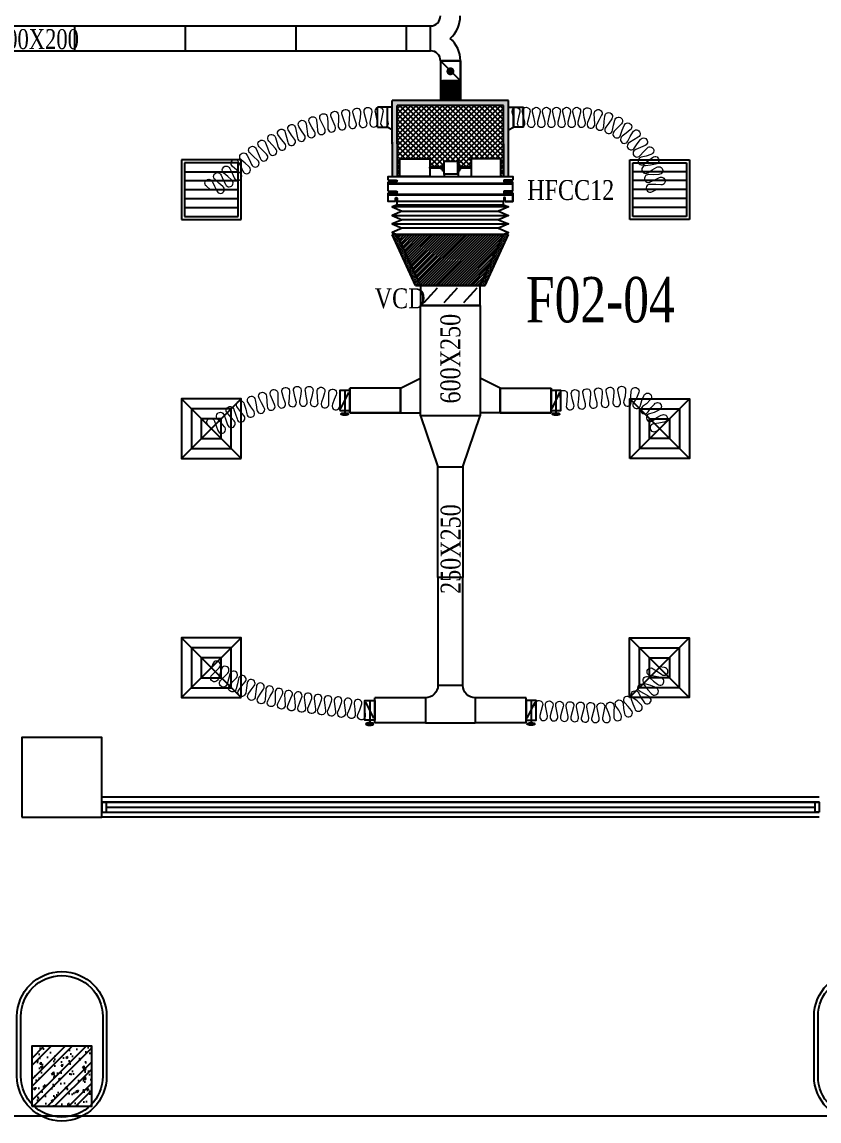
# Model space of a CAD drawing. Header units: metres. Extents: x 352651 to 1421851, y -87441 to -24441.
# Drawn here: x 472578 to 480578, y -76310 to -65277 of the extents above; entities that cross this region are included whole.
import ezdxf
from ezdxf.enums import TextEntityAlignment as Align

# ---------------------------------------------------------------- set-up
doc = ezdxf.new("R2010")
doc.units = ezdxf.units.M
doc.header["$LTSCALE"] = 300
doc.header["$MEASUREMENT"] = 0
for name, color, linetype in [('bat noi mem', 4, 'CONTINUOUS'), ('CUA', 8, 'CONTINUOUS'), ('CUAGIO', 2, 'CONTINUOUS'), ('HATCH', 145, 'CONTINUOUS'), ('KT', 1, 'CONTINUOUS'), ('NOITHAT', 145, 'CONTINUOUS'), ('THAY', 9, 'CONTINUOUS'), ('thayP', 142, 'CONTINUOUS'), ('thiet bi', 11, 'CONTINUOUS'), ('TUONG', 7, 'CONTINUOUS'), ('vach', 6, 'CONTINUOUS')]:
    doc.layers.add(name, color=color, linetype=linetype)
doc.layers.add('noi mem', color=5, linetype='BATTING', lineweight=0)
doc.styles.add('PHU', font='vntimeh.shx', dxfattribs={"width": 0.8})
doc.styles.add('ROMANS', font='romans.shx', dxfattribs={"width": 0.75, "bigfont": 'romancvn.shx'})
doc.linetypes.add('BATTING', pattern='A,0.0001,-0.1,[134,ltypeshp.shx,S=0.1,R=0,X=-0.1,Y=0],-0.2,[134,ltypeshp.shx,S=0.1,R=180,X=0.1,Y=0],-0.1', length=0.4001)
pattern_1 = [(0, (15691.959, 217863.299), (6.25, -12.5), [0, -12.5])]

# ---------------------------------------------------------------- blocks, each defined once
blk = doc.blocks.new('SAD')
at = {"layer": 'CUAGIO', "color": 8}
for p, q in [((-300, -300), (300, 300)), ((300, -300), (-300, 300))]:
    blk.add_line(p, q, dxfattribs=at)
at = {"layer": 'CUAGIO'}
blk.add_lwpolyline([(300, -300), (300, 300), (-300, 300), (-300, -300)], close=True, dxfattribs=at)
at = {"layer": 'CUAGIO', "color": 8}
for points in [[(200, -200), (200, 200), (-200, 200), (-200, -200)], [(100, -100), (100, 100), (-100, 100), (-100, -100)]]:
    blk.add_lwpolyline(points, close=True, dxfattribs=at)
blk = doc.blocks.new('SAG')
at = {"layer": 'CUAGIO'}
for p, q in [((-300, 300), (-300, -300)), ((300, 300), (-300, 300)), ((300, -300), (300, 300)), ((-300, -300), (300, -300))]:
    blk.add_line(p, q, dxfattribs=at)
at = {"layer": 'CUAGIO', "color": 8}
for p, q in [((-270, 270), (-270, -270)), ((270, 270), (-270, 270)), ((-180, -270), (-180, 270)), ((-90, -270), (-90, 270)), ((0, -270), (0, 270)), ((90, -270), (90, 270)), ((180, -270), (180, 270)), ((270, -270), (270, 270)), ((-270, -270), (270, -270))]:
    blk.add_line(p, q, dxfattribs=at)
blk = doc.blocks.new('cot1')
at = {"layer": 'vach'}
blk.add_lwpolyline([(-400, -400), (400, -400), (400, 400), (-400, 400)], close=True, dxfattribs=at)
blk = doc.blocks.new('1-van gio D200')
at = {"layer": 'CUAGIO'}
h = blk.add_hatch(dxfattribs=at)
h.set_pattern_fill('ANSI31', color=256, scale=100, style=0)
edge = h.paths.add_edge_path()
edge.add_ellipse((486127, -58494), major_axis=(-38.1, 0), ratio=0.310482, start_angle=0, end_angle=360, ccw=False)
for p, q in [((486167, -58437), (486087, -58277)), ((486127, -58257), (486127, -58494))]:
    blk.add_line(p, q, dxfattribs=at)
at = {"layer": 'CUAGIO', "const_width": 3}
for points in [[(486127, -58457), (486177, -58457), (486177, -58257), (486077, -58257), (486077, -58457), (486127, -58457)], [(486167, -58437), (486087, -58277)], [(486127, -58257), (486127, -58494)]]:
    blk.add_lwpolyline(points, dxfattribs=at)
at = {"layer": 'CUAGIO'}
blk.add_lwpolyline([(486177, -58457), (486077, -58457), (486077, -58257), (486177, -58257)], close=True, dxfattribs=at)
at = {"layer": 'CUAGIO', "const_width": 5.35}
blk.add_lwpolyline([(486131, -58357, -1), (486123, -58357, -1)], format="xyb", close=True, dxfattribs=at)
at = {"layer": 'CUAGIO', "extrusion": (0, 0, -1)}
blk.add_ellipse((486127, -58494), major_axis=(-38.1, 0), ratio=0.310482, start_param=-1.570796, end_param=4.712389, dxfattribs=at)
blk = doc.blocks.new('bac noi mem')
at = {"layer": 'bat noi mem'}
for p, q in [((493887, -64673), (493867, -64693)), ((494067, -64693), (493867, -64693)), ((493867, -64693), (493887, -64713)), ((493887, -64713), (493867, -64733)), ((494067, -64733), (493867, -64733)), ((493867, -64733), (493887, -64753)), ((493887, -64753), (493867, -64773)), ((494047, -64673), (493887, -64673)), ((494047, -64713), (493887, -64713)), ((494047, -64753), (493887, -64753)), ((494047, -64673), (494067, -64693)), ((494067, -64693), (494047, -64713)), ((494047, -64713), (494067, -64733)), ((494067, -64733), (494047, -64753)), ((494047, -64753), (494067, -64773)), ((494067, -64773), (493867, -64773)), ((493867, -64773), (493887, -64793)), ((493887, -64793), (493867, -64813)), ((494067, -64813), (493867, -64813)), ((493867, -64813), (493887, -64833)), ((493887, -64833), (493867, -64853)), ((494067, -64853), (493867, -64853)), ((493867, -64853), (493887, -64873)), ((494047, -64793), (493887, -64793)), ((494047, -64833), (493887, -64833)), ((494067, -64773), (494047, -64793)), ((494047, -64793), (494067, -64813)), ((494067, -64813), (494047, -64833)), ((494047, -64833), (494067, -64853)), ((494067, -64853), (494047, -64873)), ((494047, -64873), (493887, -64873))]:
    blk.add_line(p, q, dxfattribs=at)

msp = doc.modelspace()

# ---------------------------------------------------------------- hatches: boundary and pattern name
at = {"layer": 'CUAGIO'}
h = msp.add_hatch(dxfattribs=at)
h.set_pattern_fill('DOTS', color=2, scale=200, style=0)
h.set_pattern_definition([(0, (-74215.349, -123551.812), (6.25, -12.5), [0, -12.5])])
h.paths.add_polyline_path([(477461.9, -66826.3), (477411.9, -66826.3), (477411.9, -66116.3), (476344.9, -66116.3), (476344.9, -66499), (476344.9, -66826.3), (476294.9, -66826.3), (476294.9, -66484), (476294.9, -66066.3), (477461.9, -66066.3)])
at = {"layer": 'CUAGIO', "ltscale": 1.5}
h = msp.add_hatch(dxfattribs=at)
h.set_pattern_fill('ANSI37', color=9, scale=300, angle=180, style=0)
h.set_pattern_definition([(225, (944256.85, -112975.967), (26.5165043, -26.5165043), []), (315, (944256.85, -112975.967), (26.5165043, 26.5165043), [])])
h.paths.add_polyline_path([(476344.9, -66116.3), (476344.9, -66826.3), (476371, -66826.3), (476371, -66651.3), (476671, -66651.3), (476671, -66734.3), (476776.2, -66734.3), (476776.2, -66718.6), (476786.8, -66718.6), (476786.8, -66702.8), (476796.7, -66702.8), (476796.7, -66677.9, -1), (476803.1, -66675.8), (476939.3, -66675.8, -1), (476945.8, -66677.9), (476945.8, -66702.8), (476955.7, -66702.8), (476955.7, -66718.6), (476966.2, -66718.6), (476966.2, -66734.3), (477085.9, -66734.3), (477085.9, -66651.3), (477385.9, -66651.3), (477385.9, -66826.3), (477411.9, -66826.3), (477411.9, -66484), (477411.9, -66116.3)])
at = {"layer": 'CUAGIO'}
h = msp.add_hatch(dxfattribs=at)
h.set_pattern_fill('DOTS', color=256, scale=200, style=0)
h.set_pattern_definition(pattern_1)
h.paths.add_polyline_path([(476344.9, -67411.8), (476294.9, -67411.8), (476528.4, -67921.8), (476578.4, -67921.8)])
h = msp.add_hatch(dxfattribs=at)
h.set_pattern_fill('ANSI31', color=256, scale=150, style=0)
h.set_pattern_definition([(45, (-178200, 733.15), (-13.25825215, 13.25825215), [])])
h.paths.add_polyline_path([(477411.9, -67411.8), (476878.4, -67411.8), (476878.4, -67726.4), (477267.9, -67726.4)])
h.paths.add_polyline_path([(476878.4, -67411.8), (476344.9, -67411.8), (476489, -67726.4), (476878.4, -67726.4)])
h.paths.add_polyline_path([(476878.4, -67726.4), (476489, -67726.4), (476578.4, -67921.8), (476878.4, -67921.8)])
h.paths.add_polyline_path([(477267.9, -67726.4), (476878.4, -67726.4), (476878.4, -67921.8), (477178.4, -67921.8)])
h = msp.add_hatch(dxfattribs=at)
h.set_pattern_fill('DOTS', color=256, scale=200, style=0)
h.set_pattern_definition(pattern_1)
h.paths.add_polyline_path([(477178.4, -67921.8), (477228.4, -67921.8), (477461.9, -67411.8), (477411.9, -67411.8)])
at = {"layer": 'NOITHAT', "linetype": 'Continuous'}
h = msp.add_hatch(dxfattribs=at)
h.set_pattern_fill('ANSI32,_O', color=256, scale=400)
h.set_pattern_definition([(45, (103081.04, -388850.56), (-106.066017, 106.066017), []), (45, (103151.75, -388850.56), (-106.066017, 106.066017), [])])
h.paths.add_polyline_path([(472978.4, -75959.6), (472978.4, -75559.6), (472678.4, -75559.6), (472678.4, -75959.6)])
h.paths.add_polyline_path([(473278.4, -75959.6), (473278.4, -75559.6), (472978.4, -75559.6), (472978.4, -75959.6)])
h.paths.add_polyline_path([(472978.4, -75959.6), (472978.4, -76159.6), (473278.4, -76159.6), (473278.4, -75959.6)])
h.paths.add_polyline_path([(472978.4, -76159.6), (472978.4, -75959.6), (472678.4, -75959.6), (472678.4, -76159.6)])
h = msp.add_hatch(dxfattribs=at)
h.set_pattern_fill('AR-CONC,_O', color=256, scale=30)
h.set_pattern_definition([(50, (103081.04, -388850.56), (215.178055, -18.82564), [22.5, -247.5]), (355, (103081.04, -388850.56), (-41.6254, 225.65764), [18, -198]), (100.4514, (103098.97, -388852.12), (173.552815, 206.83186), [19.12206, -210.34263]), (46.1842, (103081.04, -388790.56), (320.17231, -49.6557), [33.75, -371.25]), (96.6356, (103107.72, -388794.7), (280.39881, 292.23536), [28.68309, -315.5139]), (351.1842, (103081.04, -388790.56), (280.39858, 292.23558), [27, -297]), (21, (103111.04, -388805.56), (179.072116, -120.78567), [22.5, -247.5]), (326, (103111.04, -388805.56), (72.9946, 217.54501), [18, -198]), (71.4514, (103125.96, -388815.62), (252.06679, 96.75915), [19.12206, -210.34263]), (37.5, (103081.04, -388850.556), (3.647957, 99.868156), [0, -195.6, 0, -201, 0, -198.75]), (7.5, (103081.04, -388850.56), (78.920861, 118.323514), [0, -114.6, 0, -191.1, 0, -75.75]), (327.5, (103014.14, -388850.556), (160.146731, -6.766462), [0, -75, 0, -234, 0, -310.5]), (317.5, (102984.14, -388850.56), (174.95585, 30.031495), [0, -97.5, 0, -155.4, 0, -220.5])])
h.paths.add_polyline_path([(472978.4, -75959.6), (472978.4, -75559.6), (472678.4, -75559.6), (472678.4, -75959.6)])
h.paths.add_polyline_path([(473278.4, -75959.6), (473278.4, -75559.6), (472978.4, -75559.6), (472978.4, -75959.6)])
h.paths.add_polyline_path([(472978.4, -75959.6), (472978.4, -76159.6), (473278.4, -76159.6), (473278.4, -75959.6)])
h.paths.add_polyline_path([(472978.4, -76159.6), (472978.4, -75959.6), (472678.4, -75959.6), (472678.4, -76159.6)])

# ---------------------------------------------------------------- linework, layer by layer
at = {"layer": 'bat noi mem'}
for p, q in [((477461.9, -67133.3), (476294.9, -67133.3)), ((476394.9, -67176.1), (477361.9, -67176.1)), ((476294.9, -67219), (477461.9, -67219)), ((477361.9, -67261.8), (476394.9, -67261.8)), ((476294.9, -67304.7), (477461.9, -67304.7)), ((477361.9, -67347.5), (476394.9, -67347.5)), ((476344.9, -67411.8), (477411.9, -67411.8)), ((477411.9, -67411.8), (476344.9, -67411.8))]:
    msp.add_line(p, q, dxfattribs=at)
for points in [[(476344.9, -67111.8), (476294.9, -67133.3), (476394.9, -67176.1), (476294.9, -67219), (476394.9, -67261.8), (476294.9, -67304.7), (476394.9, -67347.5), (476294.9, -67390.4), (476344.9, -67411.8)], [(477411.9, -67111.8), (477461.9, -67133.3), (477361.9, -67176.1), (477461.9, -67219), (477361.9, -67261.8), (477461.9, -67304.7), (477361.9, -67347.5), (477461.9, -67390.4), (477411.9, -67411.8)]]:
    msp.add_lwpolyline(points, dxfattribs=at)
at = {"layer": 'CUA', "linetype": 'Continuous'}
for p, q in [((480578.4, -73109.6), (473428.4, -73109.6)), ((473428.4, -73109.6), (480578.4, -73109.6)), ((473428.4, -73159.6), (480538.4, -73159.6)), ((473428.4, -73209.6), (480578.4, -73209.6))]:
    msp.add_line(p, q, dxfattribs=at)
for points in [[(473378.4, -73209.6), (473428.4, -73209.6), (473428.4, -73109.6), (473378.4, -73109.6)], [(473378.4, -73109.6), (473378.4, -73109.6), (473428.4, -73109.6), (473428.4, -73109.6)], [(480578.4, -73209.6), (480538.4, -73209.6), (480538.4, -73109.6), (480578.4, -73109.6)]]:
    msp.add_lwpolyline(points, close=True, dxfattribs=at)
at = {"layer": 'CUAGIO'}
for p, q in [((471996.1, -65316.4), (476678.4, -65316.4)), ((473106.1, -65316.4), (473106.1, -65566.4)), ((474216.1, -65316.4), (474216.1, -65566.4)), ((475326.1, -65316.4), (475326.1, -65566.4)), ((476436.1, -65316.4), (476436.1, -65566.4)), ((476678.7, -65566.4), (476678.7, -65316.4)), ((471996.1, -65566.4), (476678.7, -65566.4)), ((476978.7, -65666.4), (476778.7, -65666.4)), ((476978.7, -65866.3), (476778.7, -65666.4)), ((476778.7, -65666.4), (476978.7, -65666.4)), ((476978.7, -65666.4), (476778.7, -65666.4)), ((476778.7, -65666.4), (476978.7, -65666.4)), ((476778.7, -65666.4), (476978.4, -65666.4)), ((476778.7, -65666.4), (476778.7, -66066.3)), ((476978.4, -66066.3), (476978.4, -65663)), ((476978.4, -65666.4), (476978.4, -66066.3)), ((476778.7, -65866.3), (476978.7, -65866.3)), ((476294.9, -66499), (476294.9, -66066.3)), ((476145.2, -66333.4), (476145.2, -66133.4)), ((476244.9, -66133.4), (476145.2, -66133.4)), ((476244.9, -66133.4), (476244.9, -66333.4)), ((476244.9, -66133.4), (476244.9, -66333.4)), ((476244.9, -66133.4), (476244.9, -66333.4)), ((476344.9, -66499), (476344.9, -66116.3)), ((477411.9, -66499), (477411.9, -66118.1)), ((477511.9, -66333.4), (477511.9, -66133.4)), ((477511.9, -66133.4), (477511.9, -66333.4)), ((477511.9, -66133.4), (477511.9, -66333.4)), ((477511.9, -66133.4), (477611.6, -66133.4)), ((477611.6, -66333.4), (477611.6, -66133.4)), ((476294.9, -66484), (476294.9, -66826.3)), ((476344.9, -66484), (476344.9, -66826.3)), ((477411.9, -66499), (477411.9, -66826.3)), ((477461.9, -67411.8), (476294.9, -67411.8)), ((476528.4, -67921.8), (476294.9, -67411.8)), ((476294.9, -67411.8), (477461.9, -67411.8)), ((476344.9, -67411.8), (477411.9, -67411.8)), ((477411.9, -67411.8), (476344.9, -67411.8)), ((476578.4, -67921.8), (476344.9, -67411.8)), ((477178.4, -67921.8), (477411.9, -67411.8)), ((477228.4, -67921.8), (477461.9, -67411.8)), ((476578.4, -67921.8), (476528.4, -67921.8)), ((476528.4, -67921.8), (477228.4, -67921.8)), ((476578.4, -67921.8), (476528.4, -67921.8)), ((476745.4, -67947.5), (476611.5, -68096.1)), ((476945.4, -67947.5), (476811.5, -68096.1)), ((477145.4, -67947.5), (477011.5, -68096.1)), ((477178.4, -67921.8), (477228.4, -67921.8)), ((477178.4, -67921.8), (477228.4, -67921.8)), ((477178.4, -68121.8), (476578.4, -68121.8)), ((476378.4, -68951.9), (475868.4, -68951.9)), ((475868.4, -68951.9), (475868.4, -69201.9)), ((475868.4, -69201.9), (475868.4, -68951.9)), ((476378.4, -68951.9), (476578.4, -68851.9)), ((476378.4, -69201.9), (476378.4, -68951.9)), ((476378.4, -69201.9), (476378.4, -68951.9)), ((476378.4, -68951.9), (476378.4, -69201.9)), ((476378.4, -68951.9), (476378.4, -69201.9)), ((477378.4, -68951.9), (477178.4, -68851.9)), ((477378.4, -69201.9), (477378.4, -68951.9)), ((477378.4, -69201.9), (477378.4, -68951.9)), ((477378.4, -68951.9), (477378.4, -69201.9)), ((477378.4, -68951.9), (477888.4, -68951.9)), ((477378.4, -68951.9), (477378.4, -69201.9)), ((477888.4, -68951.9), (477888.4, -69201.9)), ((477888.4, -69201.9), (477888.4, -68951.9)), ((475868.4, -69201.9), (476578.4, -69201.9)), ((476378.4, -69201.9), (475868.4, -69201.9)), ((477888.4, -69201.9), (477178.4, -69201.9)), ((477378.4, -69201.9), (477888.4, -69201.9)), ((476753.4, -70851.8), (476753.4, -69741.8)), ((477003.4, -69741.8), (477003.4, -70851.8)), ((477003.4, -70851.8), (476753.4, -70851.8)), ((476118.4, -72311.8), (476118.4, -72061.8)), ((477638.4, -72311.8), (477638.4, -72061.8))]:
    msp.add_line(p, q, dxfattribs=at)
at = {"layer": 'CUAGIO', "color": 2}
for p, q in [((476978.7, -65666.4), (476778.7, -65666.4)), ((477461.9, -66066.3), (476294.9, -66066.3)), ((477461.9, -66826.3), (477461.9, -66066.3)), ((477411.9, -66116.3), (476344.9, -66116.3)), ((477411.9, -66826.3), (477411.9, -66116.3)), ((476578.4, -69231.8), (476578.4, -68121.8)), ((477178.4, -68121.8), (477178.4, -69231.8)), ((477178.4, -69231.8), (476578.4, -69231.8)), ((476578.4, -69231.8), (476753.4, -69741.8)), ((477003.4, -69741.8), (477178.4, -69231.8)), ((476753.4, -69741.8), (477003.4, -69741.8)), ((477003.4, -71936.8), (476753.4, -71936.8)), ((476628.4, -72061.8), (476628.4, -72311.8)), ((477128.4, -72061.8), (477128.4, -72311.8))]:
    msp.add_line(p, q, dxfattribs=at)
at = {"layer": 'CUAGIO', "ltscale": 1.5}
msp.add_line((476628.4, -72311.8), (477128.4, -72311.8), dxfattribs=at)
at = {"layer": 'CUAGIO'}
for points, const_width in [([(476898.7, -65771.9, 1), (476858.7, -65771.9, 1)], 40), ([(476673.4, -68021.8, -1), (476683.4, -68021.8, -1)], 10), ([(476873.4, -68021.8, -1), (476883.4, -68021.8, -1)], 10), ([(477073.4, -68021.8, -1), (477083.4, -68021.8, -1)], 10)]:
    msp.add_lwpolyline(points, format="xyb", close=True, dxfattribs=dict(at, const_width=const_width))
for points in [[(476294.9, -66133.4), (476244.9, -66133.4)], [(477461.9, -66133.4), (477511.9, -66133.4)], [(476145.2, -66333.4), (476244.9, -66333.4)], [(476294.9, -66358.6), (476244.9, -66333.4)], [(477461.9, -66358.6), (477511.9, -66333.4)], [(477611.6, -66333.4), (477511.9, -66333.4)]]:
    msp.add_lwpolyline(points, dxfattribs=at)
msp.add_lwpolyline([(476578.4, -68121.8), (477178.4, -68121.8), (477178.4, -67921.8), (476578.4, -67921.8)], close=True, dxfattribs=at)
at = {"layer": 'CUAGIO', "color": 2}
msp.add_lwpolyline([(477638.4, -72061.8), (477128.4, -72061.8, -0.4142136), (477003.4, -71936.8), (477003.4, -70851.8), (476753.4, -70851.8), (476753.4, -71936.8, -0.4142136), (476628.4, -72061.8), (476118.4, -72061.8)], format="xyb", dxfattribs=at)
for points in [[(476628.4, -72311.8), (476118.4, -72311.8)], [(477638.4, -72311.8), (477128.4, -72311.8)]]:
    msp.add_lwpolyline(points, dxfattribs=at)
at = {"layer": 'CUAGIO'}
for centre, radius, start, end in [((476678.4, -65216.4), 100, 270, 0), ((476678.4, -65216.4), 299.7, 311.38508, 0), ((476678.7, -65666.4), 299.7, 0, 48.68459), ((476678.7, -65666.4), 100, 0, 90)]:
    msp.add_arc(centre, radius, start, end, dxfattribs=at)
at = {"layer": 'HATCH'}
for points in [[(472568.4, -75259.6, -1), (473388.4, -75259.6), (473388.4, -75859.6, -1), (472568.4, -75859.6)], [(480568.4, -75259.6, -1), (481388.4, -75259.6), (481388.4, -75859.6, -1), (480568.4, -75859.6)]]:
    msp.add_lwpolyline(points, format="xyb", close=True, dxfattribs=at)
at = {"layer": 'noi mem', "ltscale": 1.5}
for points in [[(474468.4, -66959.6), (474430.2, -66925.8, -1.3333333), (474490, -66880.6), (474512.1, -66926.5), (474534.2, -66972.5, 1.3333333), (474594, -66927.3), (474555.8, -66893.5), (474517.5, -66859.7, -1.3333333), (474577.4, -66814.5), (474599.4, -66860.5), (474621.5, -66906.5, 1.3333333), (474681.3, -66861.2), (474643.1, -66827.5), (474604.9, -66793.7, -1.3333333), (474664.7, -66748.4), (474686.8, -66794.4), (474708.9, -66840.4, 1.3333333), (474768.7, -66795.2), (474730.4, -66761.4), (474692.2, -66727.6, -1.3333333), (474752, -66682.4), (474774.1, -66728.4), (474796.2, -66774.4, 1.3333333), (474856, -66729.1), (474817.8, -66695.3), (474779.6, -66661.6, -1.3333333), (474839.4, -66616.3), (474861.5, -66662.3), (474883.1, -66708.4, 1.3333333), (474943.3, -66663.6), (474905.4, -66629.6), (474868.2, -66594.5, -1.3333333), (474929.5, -66551.3), (474950.2, -66598.1), (474969.3, -66645.2, 1.3333333), (475031.8, -66603.6), (474995.7, -66567.8), (474960.4, -66530.7, -1.3333333), (475023.9, -66490.7), (475042.1, -66538.6), (475058.8, -66586.6, 1.3333333), (475123.3, -66548.4), (475089.2, -66510.7), (475055.9, -66471.8, -1.3333333), (475121.4, -66435.3), (475137, -66484), (475151.1, -66532.8, 1.3333333), (475217.6, -66498), (475185.5, -66458.6), (475154.3, -66418, -1.3333333), (475221.6, -66385), (475234.6, -66434.5), (475246.2, -66484, 1.3333333), (475314.4, -66452.7), (475284.4, -66411.6), (475255.4, -66369.5, -1.3333333), (475324.3, -66340), (475334.7, -66390.1), (475343.7, -66440.2, 1.3333333), (475413.4, -66412.5), (475385.6, -66369.9), (475358.8, -66326.3, -1.3333333), (475429.3, -66300.5), (475437, -66351.1), (475443.4, -66401.5, 1.3333333), (475514.4, -66377.5), (475488.9, -66333.6), (475464.5, -66288.6, -1.3333333), (475536.1, -66266.5), (475541.2, -66317.4), (475544.9, -66368.1, 1.3333333), (475617.1, -66347.9), (475594, -66302.7), (475571.9, -66256.5, -1.3333333), (475644.6, -66238.2), (475647.1, -66289.3), (475648.1, -66340.1, 1.3333333), (475721.3, -66323.7), (475700.5, -66277.3), (475680.9, -66230.1, -1.3333333), (475754.5, -66215.6), (475754.2, -66266.8), (475752.6, -66317.6, 1.3333333), (475826.5, -66305), (475808.2, -66257.6), (475791.1, -66209.4, -1.3333333), (475865.3, -66198.8), (475862.4, -66249.9), (475858.1, -66300.5, 1.3333333), (475932.6, -66291.9), (475916.8, -66243.6), (475902.2, -66194.5, -1.3333333), (475976.9, -66187.8), (475971.3, -66238.7), (475964.4, -66289, 1.3333333), (476039.2, -66284.3), (476026, -66235.2), (476014, -66185.5, -1.3333333), (476088.9, -66182.7), (476080.7, -66233.2), (476071.1, -66283.1, 1.3333333), (476146.1, -66282.3), (476135.4, -66232.6), (476125.6, -66182.6, -1.3333333), (476200.6, -66183), (476190.2, -66233), (476179.7, -66282.9, 1.3333333), (476254.7, -66283.4), (476244.9, -66233.4)], [(477511.9, -66233.4), (477499.8, -66183.4, -1.3333333), (477574.8, -66183.4), (477562.7, -66233.4), (477550.6, -66283.4, 1.3333333), (477625.6, -66283.4), (477613.5, -66233.4), (477601.4, -66183.4, -1.3333333), (477676.4, -66183.4), (477664.2, -66233.4), (477652.1, -66283.4, 1.3333333), (477727.1, -66283.4), (477715, -66233.4), (477702.9, -66183.4, -1.3333333), (477777.9, -66183.4), (477765.8, -66233.4), (477753.7, -66283.4, 1.3333333), (477828.7, -66283.4), (477816.6, -66233.4), (477804.4, -66183.4, -1.3333333), (477879.4, -66183.4), (477867.3, -66233.4), (477855.2, -66283.4, 1.3333333), (477930.2, -66283.4), (477918.1, -66233.4), (477906, -66183.4, -1.3333333), (477981, -66183.4), (477968.9, -66233.4), (477956.8, -66283.4, 1.3333333), (478031.8, -66283.4), (478019.6, -66233.4), (478007.5, -66183.4, -1.3333333), (478082.5, -66183.4), (478070.4, -66233.4), (478058.3, -66283.4, 1.3333333), (478133.3, -66283.4), (478121.2, -66233.4), (478109.1, -66183.4, -1.3333333), (478184.1, -66183.4), (478172, -66233.4), (478158.3, -66282.6, 1.3333333), (478233.2, -66284.9), (478222.7, -66235), (478215.5, -66183.6, -1.3333333), (478290.2, -66190.9), (478273.2, -66239.9), (478253.2, -66286.9, 1.3333333), (478327.2, -66299.1), (478323.3, -66248.2), (478323, -66196.3, -1.3333333), (478396, -66213.4), (478372.7, -66259.7), (478346.7, -66303.6, 1.3333333), (478418.5, -66325.5), (478421.3, -66274.5), (478427.8, -66223, -1.3333333), (478498, -66249.6), (478468.8, -66292.4), (478437.2, -66332.5, 1.3333333), (478505.5, -66363.6), (478515, -66313.5), (478528.2, -66263.3, -1.3333333), (478594.3, -66298.8), (478559.7, -66337.5), (478523.1, -66373.1, 1.3333333), (478586.7, -66412.9), (478602.8, -66364.4), (478622.4, -66316.4, -1.3333333), (478683.2, -66360.3), (478643.9, -66394.1), (478603, -66424.6, 1.3333333), (478660.8, -66472.4), (478683, -66426.5), (478708.9, -66381.5, -1.3333333), (478763.4, -66433), (478720, -66461.3), (478675.4, -66486.2, 1.3333333), (478726.4, -66541.1), (478754.5, -66498.5), (478786, -66457.3, -1.3333333), (478833.3, -66515.5), (478786.5, -66537.9), (478739, -66556.7, 1.3333333), (478782.4, -66617.9), (478815.8, -66579.3), (478852.5, -66542.6, -1.3333333), (478891.7, -66606.6), (478842.4, -66622.6), (478792.9, -66635, 1.3333333), (478827.8, -66701.3), (478866, -66667.5), (478907.2, -66636, -1.3333333), (478937.7, -66704.5), (478886.7, -66713.9), (478835.9, -66719.7, 1.3333333), (478861.8, -66790), (478904.2, -66761.5), (478949.1, -66735.7, -1.3333333), (478970.3, -66807.6), (478918.5, -66810.2), (478867.5, -66809.3, 1.3333333), (478883.9, -66882.5), (478929.7, -66859.8), (478976.6, -66838.6, -1.3333333), (478990.4, -66912.3), (478939, -66909.7), (478887.7, -66907, 1.3333333), (478901.5, -66980.7), (478948.4, -66959.6)], [(474478.4, -69359.6), (474445, -69321.3, -1.3333333), (474509.3, -69282.8), (474527.2, -69330.4), (474545.1, -69377.9, 1.3333333), (474609.5, -69339.4), (474576, -69301.1), (474542.5, -69262.9, -1.3333333), (474606.8, -69224.4), (474624.8, -69271.9), (474642.7, -69319.5, 1.3333333), (474707, -69280.9), (474673.5, -69242.7), (474640.3, -69204, -1.3333333), (474704.9, -69166), (474722.6, -69213.9), (474738.1, -69262, 1.3333333), (474804.2, -69226.5), (474772.6, -69187), (474742.5, -69145.7, -1.3333333), (474810, -69113), (474823.8, -69162.2), (474835.3, -69211.3, 1.3333333), (474904.1, -69181.3), (474875.9, -69139.4), (474849.2, -69095.8, -1.3333333), (474919.1, -69068.6), (474928.9, -69118.8), (474936.4, -69168.8, 1.3333333), (475007.3, -69144.4), (474982.6, -69100.3), (474959.6, -69054.7, -1.3333333), (475031.5, -69033.3), (475037.1, -69084.1), (475040.6, -69134.5, 1.3333333), (475113.3, -69116), (475092.2, -69070.1), (475072.9, -69022.8, -1.3333333), (475146.3, -69007.3), (475147.8, -69058.3), (475147.2, -69108.9, 1.3333333), (475221.1, -69096.3), (475203.9, -69048.8), (475188.5, -69000.1, -1.3333333), (475262.9, -68990.6), (475260.3, -69041.6), (475255.5, -69092, 1.3333333), (475330.3, -69085.5), (475316.9, -69036.7), (475305.6, -68986.9, -1.3333333), (475380.5, -68983.5), (475373.7, -69034.1), (475364.9, -69083.9, 1.3333333), (475439.9, -69083.5), (475430.6, -69033.9), (475423.3, -68983.3, -1.3333333), (475498.3, -68985.9), (475487.4, -69035.9), (475474.6, -69084.8, 1.3333333), (475549.3, -69090.5), (475544.1, -69040.2), (475540.9, -68989.2, -1.3333333), (475615.4, -68998), (475600.5, -69046.9), (475583.8, -69094.5, 1.3333333), (475657.9, -69106.3), (475656.7, -69055.8), (475657.1, -69004.9, -1.3333333), (475730.8, -69018.8), (475712.6, -69066.3), (475694.3, -69113.8, 1.3333333), (475768, -69127.8), (475768.4, -69076.9)], [(477988.4, -69076.9), (477976.7, -69027.6, -1.3333333), (478051.5, -69022.4), (478046.8, -69072.8), (478042.2, -69123.3, 1.3333333), (478117, -69118), (478105.3, -69068.7), (478093.6, -69019.4, -1.3333333), (478168.4, -69014.2), (478163.7, -69064.6), (478159, -69115.1, 1.3333333), (478233.8, -69109.8), (478222.1, -69060.5), (478210.4, -69011.2, -1.3333333), (478285.2, -69006), (478280.5, -69056.4), (478275.8, -69106.9, 1.3333333), (478350.7, -69101.6), (478339, -69052.3), (478327.3, -69003, -1.3333333), (478402.1, -68997.8), (478397.4, -69048.2), (478392.7, -69098.7, 1.3333333), (478467.5, -69093.4), (478455.8, -69044.1), (478444.1, -68994.8, -1.3333333), (478518.9, -68989.6), (478514.2, -69040), (478509.5, -69090.5, 1.3333333), (478584.4, -69085.2), (478572.7, -69035.9), (478561.5, -68986.1, -1.3333333), (478636.4, -68981.8), (478631.1, -69032.5), (478619, -69080.4, 1.3333333), (478693.7, -69086.4), (478689.4, -69037.2), (478694.2, -68985.5, -1.3333333), (478766.8, -69004.2), (478746.1, -69051.8), (478718.5, -69092.8, 1.3333333), (478786.9, -69123.6), (478799.4, -69075.8), (478821.3, -69028.7, -1.3333333), (478883.4, -69070.8), (478847.9, -69108.6), (478808.1, -69138, 1.3333333), (478862.1, -69190), (478890, -69149.2), (478926.4, -69112.2, -1.3333333), (478970.8, -69172.7), (478924.6, -69196.3), (478877.3, -69210.6, 1.3333333), (478910.6, -69277.8), (478950.6, -69248.7), (478995.4, -69224.6, -1.3333333), (479019.9, -69295.4), (478969.7, -69304.1), (478919.7, -69312.3, 1.3333333), (478943.7, -69383.3), (478988.4, -69359.6)], [(476018.4, -72186.8), (476024.3, -72238, -1.3333333), (475949.9, -72228.5), (475968.4, -72180.4), (475986.9, -72132.4, 1.3333333), (475912.5, -72122.9), (475918.3, -72174.1), (475924.1, -72225.2, -1.3333333), (475849.7, -72215.7), (475868.2, -72167.7), (475886.7, -72119.6, 1.3333333), (475812.3, -72110.1), (475818.2, -72161.3), (475824, -72212.4, -1.3333333), (475749.6, -72202.9), (475768.1, -72154.9), (475786.6, -72106.8, 1.3333333), (475712.2, -72097.4), (475718, -72148.5), (475723.9, -72199.7, -1.3333333), (475649.5, -72190.2), (475668, -72142.1), (475686.4, -72094.1, 1.3333333), (475612.1, -72084.6), (475617.9, -72135.7), (475623.7, -72186.9, -1.3333333), (475549.3, -72177.4), (475567.8, -72129.3), (475586.3, -72081.3, 1.3333333), (475511.9, -72071.8), (475517.8, -72122.9), (475523.6, -72174.1, -1.3333333), (475449.2, -72164.6), (475467.7, -72116.6), (475486.2, -72068.5, 1.3333333), (475411.8, -72059), (475417.6, -72110.2), (475423.5, -72161.3, -1.3333333), (475349.1, -72151.8), (475367.6, -72103.8), (475386.2, -72055.9, 1.3333333), (475311.9, -72046.1), (475317.5, -72097.2), (475321.9, -72148.6, -1.3333333), (475247.8, -72137.1), (475267.6, -72089.4), (475288.6, -72042.6, 1.3333333), (475214.9, -72029.1), (475218, -72080.4), (475219.7, -72132, -1.3333333), (475146.3, -72116.6), (475168.6, -72070), (475192, -72024.4, 1.3333333), (475119, -72007.1), (475119.5, -72058.4), (475118.5, -72110, -1.3333333), (475046, -72090.9), (475070.7, -72045.5), (475096.4, -72001.1, 1.3333333), (475024.4, -71980.1), (475022.2, -72031.4), (475018.6, -72082.9, -1.3333333), (474947.2, -72060), (474974.2, -72016), (475002.2, -71973, 1.3333333), (474931.4, -71948.2), (474926.5, -71999.3), (474920.2, -72050.6, -1.3333333), (474850.1, -72024), (474879.3, -71981.4), (474909.5, -71940, 1.3333333), (474840.1, -71911.6), (474832.6, -71962.4), (474823.6, -72013.2, -1.3333333), (474755, -71983), (474786.4, -71942), (474818.7, -71902.2, 1.3333333), (474750.9, -71870.2), (474740.7, -71920.6), (474729.1, -71970.9, -1.3333333), (474662.1, -71937.2), (474695.6, -71897.9), (474730, -71859.7, 1.3333333), (474663.9, -71824.3), (474651.1, -71874), (474637, -71923.7, -1.3333333), (474571.8, -71886.6), (474607.3, -71849.1), (474643.6, -71812.8, 1.3333333), (474579.4, -71774), (474564.1, -71823), (474548.1, -71871.9, -1.3333333), (474484.4, -71832.2), (474521.3, -71796.3), (474558.1, -71760.3, 1.3333333), (474494.5, -71720.6), (474478.4, -71769.6)], [(477738.4, -72186.8), (477728.9, -72136.4, -1.3333333), (477803.8, -72139.3), (477790.4, -72188.9), (477777, -72238.4, 1.3333333), (477851.9, -72241.3), (477842.4, -72190.9), (477832.8, -72140.5, -1.3333333), (477907.8, -72143.4), (477894.4, -72192.9), (477880.9, -72242.4, 1.3333333), (477955.9, -72245.3), (477946.3, -72194.9), (477936.8, -72144.5, -1.3333333), (478011.7, -72147.4), (477998.3, -72196.9), (477984.9, -72246.4, 1.3333333), (478059.8, -72249.3), (478050.3, -72198.9), (478040.7, -72148.5, -1.3333333), (478115.7, -72151.4), (478102.3, -72200.9), (478088.8, -72250.5, 1.3333333), (478163.8, -72253.4), (478154.2, -72203), (478144.7, -72152.6, -1.3333333), (478219.6, -72155.5), (478206.2, -72205), (478192.8, -72254.5, 1.3333333), (478267.7, -72257.4), (478258.2, -72207), (478248.6, -72156.6, -1.3333333), (478323.6, -72159.5), (478310.2, -72209), (478296.7, -72258.5, 1.3333333), (478371.7, -72261.4), (478362.1, -72211), (478351.3, -72161.4, -1.3333333), (478426.3, -72162.4), (478414.1, -72211.7), (478406.3, -72263, 1.3333333), (478481.1, -72257.6), (478466, -72208), (478446.7, -72161.1, -1.3333333), (478520.7, -72149), (478517.3, -72199.6), (478518.8, -72251.4, 1.3333333), (478591.4, -72232.8), (478567.7, -72186.7), (478540.3, -72143.9, -1.3333333), (478611, -72118.9), (478616.7, -72169.3), (478627.3, -72220.1, 1.3333333), (478695.5, -72188.8), (478663.9, -72147.6), (478629.4, -72110.4, -1.3333333), (478694.5, -72073.2), (478709.1, -72121.8), (478728.6, -72169.9, 1.3333333), (478790.1, -72127), (478751.7, -72092), (478711.2, -72061.6, -1.3333333), (478768.6, -72013.4), (478791.6, -72058.6), (478819.3, -72102.5, 1.3333333), (478872.2, -72049.3), (478828.3, -72021.8), (478782.9, -71999, -1.3333333), (478830.9, -71941.3), (478861.5, -71981.8), (478896.6, -72020, 1.3333333), (478939.2, -71958.3), (478891.1, -71939), (478842.4, -71924.7, -1.3333333), (478879.3, -71859.4), (478916.7, -71893.8), (478958, -71925.1, 1.3333333), (478989, -71856.8), (478938.1, -71846.4), (478887.4, -71838.8, -1.3333333), (478914.8, -71769), (478957.2, -71798), (478999.5, -71827, 1.3333333), (479026.9, -71757.1), (478976.2, -71749.6)]]:
    msp.add_lwpolyline(points, format="xyb", dxfattribs=at)
at = {"layer": 'THAY', "linetype": 'Continuous'}
for p, q in [((480578.4, -73059.6), (473378.4, -73059.6)), ((480578.4, -73259.6), (473378.4, -73259.6))]:
    msp.add_line(p, q, dxfattribs=at)
at = {"layer": 'thayP', "linetype": 'Continuous'}
msp.add_lwpolyline([(492878.4, -76259.6), (458578.4, -76259.6), (458578.4, -73259.6)], dxfattribs=at)
at = {"layer": 'thiet bi'}
for p, q in [((476790.6, -66734.3), (476671, -66734.3)), ((476671, -66743.4), (476671, -66734.3)), ((476790.6, -66743.4), (476671, -66743.4)), ((476790.6, -66759), (476790.6, -66718.6)), ((476801.2, -66718.6), (476790.6, -66718.6)), ((476801.2, -66774.8), (476801.2, -66702.8)), ((476811.1, -66702.8), (476801.2, -66702.8)), ((476817.5, -66801.9), (476817.5, -66675.8)), ((476953.7, -66801.9), (476953.7, -66675.8)), ((476960.2, -66702.8), (476970.1, -66702.8)), ((476970.1, -66774.8), (476970.1, -66702.8)), ((476970.1, -66718.6), (476980.6, -66718.6)), ((476980.6, -66759), (476980.6, -66718.6)), ((477085.9, -66734.3), (476980.6, -66734.3)), ((477085.9, -66743.4), (476980.6, -66743.4)), ((476801.2, -66759), (476790.6, -66759)), ((476811.1, -66774.8), (476801.2, -66774.8)), ((476814.3, -66804.2), (476814.3, -66826.3)), ((476957, -66804.2), (476957, -66826.3)), ((476960.2, -66774.8), (476970.1, -66774.8)), ((476970.1, -66759), (476980.6, -66759)), ((477503.9, -66898.3), (476252.9, -66898.3)), ((477503.9, -66903.3), (476252.9, -66903.3)), ((477503.9, -67009.3), (476252.9, -67009.3)), ((477503.9, -67014.3), (476252.9, -67014.3)), ((476344.9, -67111.8), (476344.9, -67080.3)), ((476344.9, -67111.8), (477411.9, -67111.8)), ((477411.9, -67111.8), (477411.9, -67080.3))]:
    msp.add_line(p, q, dxfattribs=at)
for points in [[(476371, -66651.3), (476671, -66651.3), (476671, -66826.3), (476371, -66826.3)], [(476960.2, -66675.8), (476811.1, -66675.8), (476811.1, -66801.9), (476960.2, -66801.9)], [(477385.9, -66651.3), (477085.9, -66651.3), (477085.9, -66826.3), (477385.9, -66826.3)]]:
    msp.add_lwpolyline(points, close=True, dxfattribs=at)
for points in [[(476252.9, -66865.8), (476252.9, -66826.3), (477503.9, -66826.3), (477503.9, -66865.8)], [(476252.9, -66976.8), (476252.9, -66881.8)], [(477503.9, -66976.8), (477503.9, -66881.8)], [(476326.9, -67080.3), (476252.9, -67080.3), (476252.9, -66992.8)], [(477503.9, -66992.8), (477503.9, -67080.3), (477429.9, -67080.3)], [(477429.9, -67080.3), (477503.9, -67080.3), (477503.9, -66992.8)], [(477413.9, -67080.3), (476342.9, -67080.3)]]:
    msp.add_lwpolyline(points, dxfattribs=at)
for points in [[(476252.9, -66865.8), (476334.9, -66865.8, -1), (476334.9, -66881.8), (476252.9, -66881.8)], [(477503.9, -66865.8), (477421.9, -66865.8, 1), (477421.9, -66881.8), (477503.9, -66881.8)], [(476252.9, -66976.8), (476334.9, -66976.8, -1), (476334.9, -66992.8), (476252.9, -66992.8)], [(476326.9, -67080.3), (476326.9, -67048.3, -1), (476342.9, -67048.3), (476342.9, -67080.3)], [(477503.9, -66976.8), (477421.9, -66976.8, 1), (477421.9, -66992.8), (477503.9, -66992.8)], [(477429.9, -67080.3), (477429.9, -67048.3, 1), (477413.9, -67048.3), (477413.9, -67080.3)], [(477429.9, -67080.3), (477429.9, -67048.3, 1), (477413.9, -67048.3), (477413.9, -67080.3)]]:
    msp.add_lwpolyline(points, format="xyb", dxfattribs=at)
for centre, start, end in [((476814.3, -66676.8), 18.04953, 161.95047), ((476957, -66676.8), 18.04953, 161.95047), ((476814.3, -66800.8), 198.04953, 341.95047), ((476957, -66800.8), 198.04953, 341.95047)]:
    msp.add_arc(centre, 3.41, start, end, dxfattribs=at)
at = {"layer": 'TUONG'}
for points in [[(472528.4, -75259.6, -1), (473428.4, -75259.6), (473428.4, -75859.6, -1), (472528.4, -75859.6)], [(480528.4, -75259.6, -1), (481428.4, -75259.6), (481428.4, -75859.6, -1), (480528.4, -75859.6)]]:
    msp.add_lwpolyline(points, format="xyb", close=True, dxfattribs=at)
at = {"layer": 'vach'}
msp.add_lwpolyline([(472678.4, -76159.6), (473278.4, -76159.6), (473278.4, -75559.6), (472678.4, -75559.6)], close=True, dxfattribs=at)

# ---------------------------------------------------------------- block references
at = {"layer": 'CUAGIO'}
for name, p in [('bac noi mem', (-17088.3, -1193.4)), ('SAD', (474478.4, -69359.6)), ('SAD', (474478.4, -71759.6)), ('1-van gio D200', (-10058.6, -13829.5))]:
    msp.add_blockref(name, p, dxfattribs=at)
at = {"layer": 'CUAGIO', "rotation": 270}
msp.add_blockref('SAG', (474478.4, -66959.6), dxfattribs=at)
at = {"layer": 'CUAGIO', "xscale": -1, "rotation": 90}
msp.add_blockref('SAG', (478978.4, -66959.6), dxfattribs=at)
at = {"layer": 'CUAGIO', "xscale": -1}
for name, p in [('1-van gio D200', (961945.4, -10719.6)), ('1-van gio D200', (964065.4, -10719.6)), ('SAD', (478978.4, -69359.6)), ('SAD', (478976.2, -71759.6)), ('1-van gio D200', (963815.4, -13829.5))]:
    msp.add_blockref(name, p, dxfattribs=at)
at = {"layer": 'vach'}
msp.add_blockref('cot1', (472978.4, -72859.6), dxfattribs=at)

# ---------------------------------------------------------------- texts
at = {"layer": 'CUAGIO', "color": 2, "style": 'PHU', "width": 0.75}
msp.add_text('200x200', height=200, dxfattribs=at).set_placement((472728.4, -65548.8), align=Align.CENTER)
at = {"layer": 'CUAGIO', "color": 2, "insert": (476118.7, -68155.2), "char_height": 200, "width": 439.881, "attachment_point": 7, "style": 'PHU'}
msp.add_mtext('VCD', dxfattribs=at)
at = {"layer": 'CUAGIO', "color": 2, "char_height": 200, "attachment_point": 3, "rotation": 90, "style": 'PHU'}
for s, insert, width in [('600x250', (476778.1, -68206.8), 888.608), ('250x250', (476780.6, -70118.4), 1487.778)]:
    msp.add_mtext(s, dxfattribs=dict(at, insert=insert, width=width))
at = {"layer": 'KT', "ltscale": 1.5, "insert": (477637.3, -67836.5), "char_height": 456.096, "width": 2517.297, "attachment_point": 1, "style": 'ROMANS'}
msp.add_mtext('{\\fTimes New Roman|b0|i0|c0|p18;F02-04}', dxfattribs=at)
at = {"layer": 'thiet bi', "insert": (477649.8, -67066.8), "char_height": 200, "width": 924.737, "attachment_point": 7, "style": 'PHU'}
msp.add_mtext('hfcc12', dxfattribs=at)

doc.saveas('drawing.dxf')
